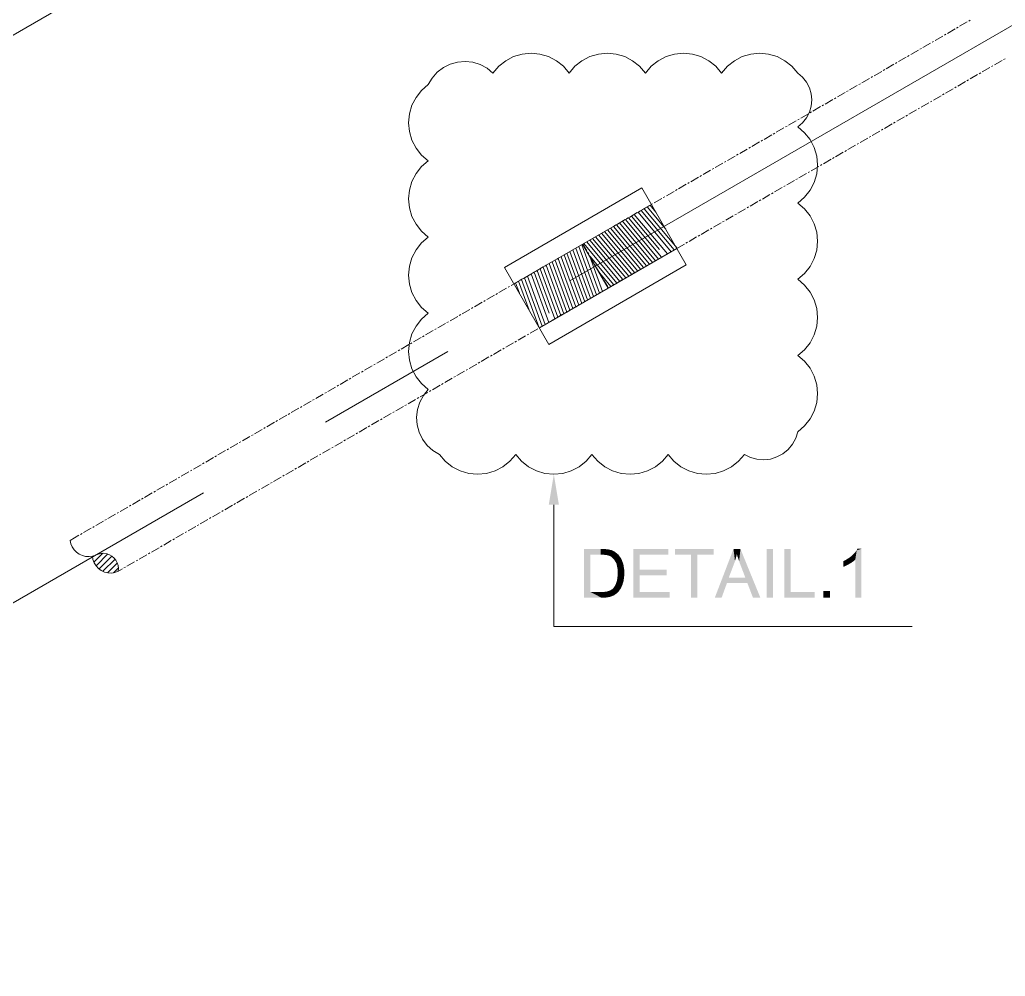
# Model space of a CAD drawing. Header units: millimetres. Extents: x 2 to 579, y 1 to 405.
# Drawn here: x 213.88 to 231.34, y 117.83 to 134.78 of the extents above; entities that cross this region are included whole.
import ezdxf

# ---------------------------------------------------------------- set-up
doc = ezdxf.new("R2010")
doc.units = ezdxf.units.MM
doc.linetypes.add('XKITLINE00', pattern=[0])
doc.layers.add('LinkedObject', color=7, linetype='Continuous', lineweight=0)

# ---------------------------------------------------------------- blocks, each defined once
blk = doc.blocks.new('*A4')
at = {"layer": 'LinkedObject'}
for color, points in [(6, [(223.431, 126.184), (223.251, 126.184), (223.341, 126.724)]), (7, [(223.875, 125.401), (223.989, 125.299), (223.875, 124.537)]), (7, [(224.17, 125.299), (223.875, 125.401), (224.172, 125.401)]), (7, [(223.989, 125.299), (223.875, 125.401), (224.17, 125.299)]), (7, [(224.172, 125.401), (224.221, 125.299), (224.17, 125.299)]), (7, [(224.223, 125.401), (224.221, 125.299), (224.172, 125.401)]), (7, [(224.223, 125.401), (224.295, 125.29), (224.221, 125.299)]), (7, [(224.299, 125.395), (224.295, 125.29), (224.223, 125.401)]), (7, [(224.326, 125.388), (224.295, 125.29), (224.299, 125.395)]), (7, [(224.326, 125.388), (224.318, 125.281), (224.295, 125.29)]), (7, [(224.318, 125.281), (224.326, 125.388), (224.35, 125.269)]), (7, [(224.426, 125.349), (224.326, 125.388), (224.363, 125.38)]), (7, [(224.452, 125.326), (224.326, 125.388), (224.426, 125.349)]), (7, [(224.404, 125.22), (224.326, 125.388), (224.452, 125.326)]), (7, [(224.35, 125.269), (224.326, 125.388), (224.404, 125.22)]), (7, [(224.862, 125.034), (224.747, 124.537), (224.747, 125.401)]), (7, [(224.862, 125.034), (224.747, 125.401), (224.862, 125.299)]), (7, [(225.372, 125.299), (224.747, 125.401), (225.372, 125.401)]), (7, [(224.862, 125.299), (224.747, 125.401), (225.372, 125.299)]), (7, [(225.485, 125.401), (225.77, 125.299), (225.485, 125.299)]), (7, [(225.884, 125.299), (225.77, 125.299), (225.485, 125.401)]), (7, [(225.884, 125.299), (225.485, 125.401), (226.17, 125.401)]), (7, [(225.884, 125.299), (226.17, 125.401), (226.17, 125.299)]), (7, [(226.524, 125.401), (226.536, 125.145), (226.192, 124.537)]), (7, [(226.536, 125.145), (226.524, 125.401), (226.55, 125.186)]), (7, [(226.55, 125.186), (226.524, 125.401), (226.574, 125.268)]), (7, [(226.574, 125.268), (226.524, 125.401), (226.582, 125.31)]), (7, [(226.647, 125.401), (226.582, 125.31), (226.524, 125.401)]), (7, [(226.582, 125.31), (226.647, 125.401), (226.592, 125.275)]), (7, [(226.592, 125.275), (226.647, 125.401), (226.623, 125.185)]), (7, [(226.623, 125.185), (226.647, 125.401), (226.643, 125.13)]), (7, [(226.643, 125.13), (226.647, 125.401), (226.734, 124.892)]), (7, [(226.734, 124.892), (226.647, 125.401), (226.769, 124.799)]), (7, [(226.769, 124.799), (226.647, 125.401), (227, 124.537)]), (7, [(227.225, 125.401), (227.11, 124.537), (227.11, 125.401)]), (7, [(227.225, 124.537), (227.11, 124.537), (227.225, 125.401)]), (7, [(227.536, 125.401), (227.422, 124.537), (227.422, 125.401)]), (7, [(227.536, 124.639), (227.422, 124.537), (227.536, 125.401)]), (7, [(228.706, 125.376), (228.682, 125.213), (228.659, 125.318)]), (7, [(228.682, 124.537), (228.706, 125.376), (228.788, 124.537)]), (7, [(228.682, 125.213), (228.706, 125.376), (228.682, 124.537)]), (7, [(228.788, 125.404), (228.706, 125.376), (228.72, 125.404)]), (7, [(228.788, 124.537), (228.706, 125.376), (228.788, 125.404)]), (7, [(223.875, 124.537), (223.989, 125.299), (223.989, 124.639)]), (7, [(224.452, 125.326), (224.426, 125.184), (224.404, 125.22)]), (7, [(224.487, 125.298), (224.426, 125.184), (224.452, 125.326)]), (7, [(224.538, 125.224), (224.426, 125.184), (224.487, 125.298)]), (7, [(224.426, 125.184), (224.538, 125.224), (224.449, 125.147)]), (7, [(224.449, 125.147), (224.538, 125.224), (224.555, 125.179)]), (7, [(225.77, 124.537), (225.884, 125.299), (225.884, 124.537)]), (7, [(225.77, 125.299), (225.884, 125.299), (225.77, 124.537)]), (7, [(228.515, 125.208), (228.551, 125.121), (228.47, 125.187)]), (7, [(228.613, 125.158), (228.515, 125.208), (228.593, 125.259)]), (7, [(228.551, 125.121), (228.515, 125.208), (228.582, 125.14)]), (7, [(228.582, 125.14), (228.515, 125.208), (228.613, 125.158)]), (7, [(228.626, 125.289), (228.682, 125.213), (228.593, 125.259)]), (7, [(228.593, 125.259), (228.682, 125.213), (228.613, 125.158)]), (7, [(228.613, 125.158), (228.682, 125.213), (228.663, 125.194)]), (7, [(228.682, 125.213), (228.626, 125.289), (228.659, 125.318)]), (7, [(224.555, 125.179), (224.471, 125.043), (224.449, 125.147)]), (7, [(224.572, 125.134), (224.471, 125.043), (224.555, 125.179)]), (7, [(224.588, 125.031), (224.471, 125.043), (224.572, 125.134)]), (7, [(224.588, 124.973), (224.471, 125.043), (224.588, 125.031)]), (7, [(224.471, 125.043), (224.588, 124.973), (224.471, 124.975)]), (7, [(224.862, 124.932), (224.747, 124.537), (224.862, 125.034)]), (7, [(225.34, 124.932), (224.862, 125.034), (225.34, 125.034)]), (7, [(224.862, 124.932), (224.862, 125.034), (225.34, 124.932)]), (7, [(226.192, 124.537), (226.536, 125.145), (226.44, 124.892)]), (7, [(228.47, 125.187), (228.551, 125.121), (228.47, 125.085)]), (7, [(228.47, 125.085), (228.551, 125.121), (228.495, 125.094)]), (7, [(224.566, 124.799), (224.448, 124.809), (224.46, 124.843)]), (7, [(224.471, 124.926), (224.588, 124.924), (224.46, 124.843)]), (7, [(224.46, 124.843), (224.588, 124.924), (224.566, 124.799)]), (7, [(224.588, 124.973), (224.471, 124.926), (224.471, 124.975)]), (7, [(224.588, 124.924), (224.471, 124.926), (224.588, 124.973)]), (7, [(224.566, 124.799), (224.588, 124.924), (224.577, 124.837)]), (7, [(224.862, 124.639), (224.747, 124.537), (224.862, 124.932)]), (7, [(226.408, 124.799), (226.192, 124.537), (226.44, 124.892)]), (7, [(226.44, 124.892), (226.769, 124.799), (226.408, 124.799)]), (7, [(226.734, 124.892), (226.769, 124.799), (226.44, 124.892)]), (7, [(224.428, 124.595), (224.332, 124.663), (224.37, 124.685)]), (7, [(224.385, 124.699), (224.449, 124.609), (224.37, 124.685)]), (7, [(224.37, 124.685), (224.449, 124.609), (224.428, 124.595)]), (7, [(224.507, 124.673), (224.385, 124.699), (224.405, 124.72)]), (7, [(224.489, 124.648), (224.385, 124.699), (224.507, 124.673)]), (7, [(224.449, 124.609), (224.385, 124.699), (224.489, 124.648)]), (7, [(224.405, 124.72), (224.566, 124.799), (224.507, 124.673)]), (7, [(224.437, 124.774), (224.566, 124.799), (224.405, 124.72)]), (7, [(224.448, 124.809), (224.566, 124.799), (224.437, 124.774)]), (7, [(224.507, 124.673), (224.566, 124.799), (224.525, 124.698)]), (7, [(224.525, 124.698), (224.566, 124.799), (224.554, 124.761)]), (7, [(226.192, 124.537), (226.408, 124.799), (226.313, 124.537)]), (7, [(226.769, 124.799), (227, 124.537), (226.869, 124.537)]), (7, [(223.989, 124.639), (224.186, 124.537), (223.875, 124.537)]), (7, [(224.173, 124.639), (224.186, 124.537), (223.989, 124.639)]), (7, [(224.173, 124.639), (224.225, 124.537), (224.186, 124.537)]), (7, [(224.216, 124.639), (224.225, 124.537), (224.173, 124.639)]), (7, [(224.325, 124.551), (224.216, 124.639), (224.283, 124.647)]), (7, [(224.295, 124.544), (224.216, 124.639), (224.325, 124.551)]), (7, [(224.225, 124.537), (224.216, 124.639), (224.295, 124.544)]), (7, [(224.307, 124.655), (224.325, 124.551), (224.283, 124.647)]), (7, [(224.332, 124.663), (224.325, 124.551), (224.307, 124.655)]), (7, [(224.325, 124.551), (224.332, 124.663), (224.355, 124.559)]), (7, [(224.407, 124.58), (224.332, 124.663), (224.428, 124.595)]), (7, [(224.355, 124.559), (224.332, 124.663), (224.407, 124.58)]), (7, [(224.747, 124.537), (224.862, 124.639), (225.392, 124.537)]), (7, [(225.392, 124.537), (224.862, 124.639), (225.392, 124.639)]), (7, [(227.422, 124.537), (227.536, 124.639), (227.961, 124.537)]), (7, [(227.961, 124.537), (227.536, 124.639), (227.961, 124.639)]), (7, [(228.235, 124.658), (228.114, 124.537), (228.114, 124.658)]), (7, [(228.235, 124.537), (228.114, 124.537), (228.235, 124.658)])]:
    blk.add_hatch(color=color, dxfattribs=at).paths.add_polyline_path(points, flags=17)
at = {"layer": 'LinkedObject', "color": 6, "linetype": 'XKITLINE00', "lineweight": 0}
for p, q in [((192.808, 122.394), (234.201, 146.318)), ((223.625, 130.15), (238.446, 138.716)), ((219.296, 127.648), (221.461, 128.899)), ((202.31, 117.831), (217.132, 126.397)), ((223.341, 126.184), (223.341, 124.027)), ((223.341, 124.027), (229.689, 124.027))]:
    blk.add_line(p, q, dxfattribs=at)
at = {"layer": 'LinkedObject', "color": 9, "linetype": 'XKITLINE00', "lineweight": 0}
for p, q in [((230.475, 134.629), (230.502, 134.644)), ((230.529, 134.66), (230.664, 134.738)), ((230.692, 134.754), (230.719, 134.769)), ((230.096, 134.41), (230.232, 134.488)), ((230.259, 134.504), (230.286, 134.519)), ((230.313, 134.535), (230.448, 134.613)), ((229.88, 134.285), (230.015, 134.363)), ((230.042, 134.379), (230.069, 134.394)), ((229.447, 134.035), (229.582, 134.113)), ((229.609, 134.128), (229.636, 134.144)), ((229.663, 134.16), (229.799, 134.238)), ((229.826, 134.253), (229.853, 134.269)), ((229.231, 133.909), (229.366, 133.988)), ((229.393, 134.003), (229.42, 134.019)), ((230.931, 133.852), (231.066, 133.931)), ((231.093, 133.946), (231.12, 133.962)), ((231.147, 133.978), (231.282, 134.056)), ((231.309, 134.071), (231.336, 134.087)), ((228.96, 133.753), (228.987, 133.769)), ((229.014, 133.784), (229.149, 133.862)), ((229.176, 133.878), (229.203, 133.894)), ((230.714, 133.727), (230.849, 133.806)), ((230.876, 133.821), (230.904, 133.837)), ((228.581, 133.534), (228.716, 133.612)), ((228.744, 133.628), (228.771, 133.644)), ((228.798, 133.659), (228.933, 133.737)), ((230.444, 133.571), (230.471, 133.587)), ((230.498, 133.602), (230.633, 133.68)), ((230.66, 133.696), (230.687, 133.712)), ((228.365, 133.409), (228.5, 133.487)), ((228.527, 133.503), (228.554, 133.518)), ((230.065, 133.352), (230.2, 133.43)), ((230.227, 133.446), (230.254, 133.462)), ((230.281, 133.477), (230.417, 133.555)), ((227.932, 133.159), (228.067, 133.237)), ((228.094, 133.253), (228.121, 133.268)), ((228.148, 133.284), (228.284, 133.362)), ((228.311, 133.378), (228.338, 133.393)), ((229.848, 133.227), (229.984, 133.305)), ((230.011, 133.321), (230.038, 133.336)), ((227.715, 133.034), (227.851, 133.112)), ((227.878, 133.128), (227.905, 133.143)), ((229.415, 132.977), (229.551, 133.055)), ((229.578, 133.071), (229.605, 133.086)), ((229.632, 133.102), (229.767, 133.18)), ((229.794, 133.196), (229.821, 133.211)), ((227.445, 132.877), (227.472, 132.893)), ((227.499, 132.909), (227.634, 132.987)), ((227.661, 133.002), (227.688, 133.018)), ((229.199, 132.852), (229.334, 132.93)), ((229.361, 132.946), (229.388, 132.961)), ((227.066, 132.658), (227.201, 132.737)), ((227.228, 132.752), (227.255, 132.768)), ((227.282, 132.784), (227.418, 132.862)), ((228.928, 132.695), (228.956, 132.711)), ((228.983, 132.727), (229.118, 132.805)), ((229.145, 132.82), (229.172, 132.836)), ((226.85, 132.533), (226.985, 132.612)), ((227.012, 132.627), (227.039, 132.643)), ((228.55, 132.476), (228.685, 132.555)), ((228.712, 132.57), (228.739, 132.586)), ((228.766, 132.602), (228.901, 132.68)), ((226.417, 132.283), (226.552, 132.361)), ((226.579, 132.377), (226.606, 132.393)), ((226.633, 132.408), (226.768, 132.486)), ((226.795, 132.502), (226.823, 132.518)), ((228.333, 132.351), (228.468, 132.429)), ((228.496, 132.445), (228.523, 132.461)), ((226.2, 132.158), (226.336, 132.236)), ((226.363, 132.252), (226.39, 132.267)), ((227.9, 132.101), (228.036, 132.179)), ((228.063, 132.195), (228.09, 132.211)), ((228.117, 132.226), (228.252, 132.304)), ((228.279, 132.32), (228.306, 132.336)), ((225.93, 132.002), (225.957, 132.017)), ((225.984, 132.033), (226.119, 132.111)), ((226.146, 132.127), (226.173, 132.142)), ((227.684, 131.976), (227.819, 132.054)), ((227.846, 132.07), (227.873, 132.085)), ((225.551, 131.783), (225.686, 131.861)), ((225.713, 131.877), (225.74, 131.892)), ((225.767, 131.908), (225.903, 131.986)), ((227.413, 131.82), (227.44, 131.835)), ((227.467, 131.851), (227.603, 131.929)), ((227.63, 131.945), (227.657, 131.96)), ((225.334, 131.658), (225.47, 131.736)), ((225.497, 131.751), (225.524, 131.767)), ((227.035, 131.601), (227.17, 131.679)), ((227.197, 131.695), (227.224, 131.71)), ((227.251, 131.726), (227.386, 131.804)), ((224.902, 131.407), (225.037, 131.486)), ((225.064, 131.501), (225.091, 131.517)), ((225.118, 131.533), (225.253, 131.611)), ((225.28, 131.626), (225.307, 131.642)), ((226.818, 131.476), (226.953, 131.554)), ((226.98, 131.569), (227.007, 131.585)), ((224.685, 131.282), (224.82, 131.361)), ((224.847, 131.376), (224.874, 131.392)), ((226.385, 131.225), (226.52, 131.304)), ((226.548, 131.319), (226.575, 131.335)), ((226.602, 131.351), (226.737, 131.429)), ((226.764, 131.444), (226.791, 131.46)), ((224.415, 131.126), (224.442, 131.142)), ((224.469, 131.157), (224.604, 131.235)), ((224.631, 131.251), (224.658, 131.267)), ((226.169, 131.1), (226.304, 131.178)), ((226.331, 131.194), (226.358, 131.21)), ((224.095, 130.941), (224.171, 130.985)), ((224.198, 131.001), (224.225, 131.016)), ((224.252, 131.032), (224.387, 131.11)), ((225.898, 130.944), (225.925, 130.96)), ((225.952, 130.975), (226.088, 131.053)), ((226.115, 131.069), (226.142, 131.085)), ((223.927, 130.68), (223.856, 130.803)), ((225.519, 130.725), (225.655, 130.803)), ((225.682, 130.819), (225.709, 130.834)), ((225.736, 130.85), (225.871, 130.928)), ((223.451, 130.569), (223.608, 130.66)), ((223.959, 130.626), (223.943, 130.653)), ((225.303, 130.6), (225.438, 130.678)), ((225.465, 130.694), (225.492, 130.709)), ((223.234, 130.444), (223.369, 130.522)), ((223.396, 130.538), (223.423, 130.553)), ((224.052, 130.464), (223.974, 130.599)), ((224.084, 130.41), (224.068, 130.437)), ((225.032, 130.444), (225.059, 130.459)), ((225.086, 130.475), (225.222, 130.553)), ((225.249, 130.569), (225.276, 130.584)), ((222.801, 130.194), (222.936, 130.272)), ((222.964, 130.287), (222.991, 130.303)), ((223.018, 130.319), (223.153, 130.397)), ((223.18, 130.412), (223.207, 130.428)), ((224.177, 130.247), (224.099, 130.383)), ((224.654, 130.225), (224.789, 130.303)), ((224.816, 130.318), (224.843, 130.334)), ((224.87, 130.35), (225.005, 130.428)), ((222.585, 130.068), (222.72, 130.147)), ((222.747, 130.162), (222.774, 130.178)), ((224.209, 130.193), (224.193, 130.22)), ((224.295, 130.043), (224.224, 130.166)), ((224.383, 130.068), (224.41, 130.084)), ((224.437, 130.1), (224.572, 130.178)), ((224.599, 130.193), (224.627, 130.209)), ((222.314, 129.912), (222.341, 129.928)), ((222.368, 129.943), (222.504, 130.022)), ((222.531, 130.037), (222.558, 130.053)), ((224.004, 129.849), (224.14, 129.928)), ((224.167, 129.943), (224.194, 129.959)), ((224.221, 129.974), (224.356, 130.053)), ((221.935, 129.693), (222.071, 129.771)), ((222.098, 129.787), (222.125, 129.803)), ((222.152, 129.818), (222.287, 129.896)), ((223.788, 129.724), (223.923, 129.802)), ((223.95, 129.818), (223.977, 129.834)), ((221.719, 129.568), (221.854, 129.646)), ((221.881, 129.662), (221.908, 129.677)), ((223.517, 129.568), (223.544, 129.583)), ((223.571, 129.599), (223.707, 129.677)), ((223.734, 129.693), (223.761, 129.709)), ((221.286, 129.318), (221.421, 129.396)), ((221.448, 129.412), (221.475, 129.427)), ((221.503, 129.443), (221.638, 129.521)), ((221.665, 129.537), (221.692, 129.552)), ((223.138, 129.349), (223.274, 129.427)), ((223.301, 129.443), (223.328, 129.458)), ((223.355, 129.474), (223.49, 129.552)), ((221.07, 129.193), (221.205, 129.271)), ((221.232, 129.287), (221.259, 129.302)), ((222.868, 129.193), (222.895, 129.208)), ((222.922, 129.224), (223.057, 129.302)), ((223.084, 129.318), (223.111, 129.333)), ((220.799, 129.036), (220.826, 129.052)), ((220.853, 129.068), (220.988, 129.146)), ((221.016, 129.161), (221.043, 129.177)), ((222.489, 128.974), (222.624, 129.052)), ((222.651, 129.067), (222.678, 129.083)), ((222.706, 129.099), (222.841, 129.177)), ((220.42, 128.817), (220.556, 128.896)), ((220.583, 128.911), (220.61, 128.927)), ((220.637, 128.943), (220.772, 129.021)), ((222.273, 128.849), (222.408, 128.927)), ((222.435, 128.942), (222.462, 128.958)), ((220.204, 128.692), (220.339, 128.771)), ((220.366, 128.786), (220.393, 128.802)), ((222.002, 128.692), (222.029, 128.708)), ((222.056, 128.723), (222.191, 128.802)), ((222.219, 128.817), (222.246, 128.833)), ((219.771, 128.442), (219.906, 128.52)), ((219.933, 128.536), (219.96, 128.552)), ((219.987, 128.567), (220.123, 128.645)), ((220.15, 128.661), (220.177, 128.677)), ((221.623, 128.473), (221.759, 128.551)), ((221.786, 128.567), (221.813, 128.583)), ((221.84, 128.598), (221.975, 128.677)), ((219.554, 128.317), (219.69, 128.395)), ((219.717, 128.411), (219.744, 128.426)), ((221.407, 128.348), (221.542, 128.426)), ((221.569, 128.442), (221.596, 128.458)), ((219.284, 128.161), (219.311, 128.176)), ((219.338, 128.192), (219.473, 128.27)), ((219.5, 128.286), (219.527, 128.301)), ((220.974, 128.098), (221.109, 128.176)), ((221.136, 128.192), (221.163, 128.207)), ((221.19, 128.223), (221.326, 128.301)), ((221.353, 128.317), (221.38, 128.332)), ((218.905, 127.942), (219.04, 128.02)), ((219.067, 128.036), (219.095, 128.051)), ((219.122, 128.067), (219.257, 128.145)), ((220.758, 127.973), (220.893, 128.051)), ((220.92, 128.067), (220.947, 128.082)), ((218.689, 127.817), (218.824, 127.895)), ((218.851, 127.91), (218.878, 127.926)), ((220.487, 127.816), (220.514, 127.832)), ((220.541, 127.848), (220.676, 127.926)), ((220.703, 127.942), (220.73, 127.957)), ((218.256, 127.566), (218.391, 127.645)), ((218.418, 127.66), (218.445, 127.676)), ((218.472, 127.692), (218.608, 127.77)), ((218.635, 127.785), (218.662, 127.801)), ((220.108, 127.598), (220.243, 127.676)), ((220.27, 127.691), (220.298, 127.707)), ((220.325, 127.723), (220.46, 127.801)), ((218.039, 127.441), (218.175, 127.52)), ((218.202, 127.535), (218.229, 127.551)), ((219.892, 127.472), (220.027, 127.551)), ((220.054, 127.566), (220.081, 127.582)), ((217.769, 127.285), (217.796, 127.301)), ((217.823, 127.316), (217.958, 127.394)), ((217.985, 127.41), (218.012, 127.426)), ((219.459, 127.222), (219.594, 127.3)), ((219.621, 127.316), (219.648, 127.332)), ((219.675, 127.347), (219.811, 127.426)), ((219.838, 127.441), (219.865, 127.457)), ((217.39, 127.066), (217.525, 127.144)), ((217.552, 127.16), (217.579, 127.175)), ((217.606, 127.191), (217.742, 127.269)), ((219.242, 127.097), (219.378, 127.175)), ((219.405, 127.191), (219.432, 127.207)), ((217.174, 126.941), (217.309, 127.019)), ((217.336, 127.035), (217.363, 127.05)), ((218.972, 126.941), (218.999, 126.956)), ((219.026, 126.972), (219.161, 127.05)), ((219.188, 127.066), (219.215, 127.081)), ((216.741, 126.691), (216.876, 126.769)), ((216.903, 126.785), (216.93, 126.8)), ((216.957, 126.816), (217.092, 126.894)), ((217.119, 126.91), (217.146, 126.925)), ((218.593, 126.722), (218.728, 126.8)), ((218.755, 126.816), (218.782, 126.831)), ((218.809, 126.847), (218.945, 126.925)), ((216.524, 126.566), (216.659, 126.644)), ((216.687, 126.659), (216.714, 126.675)), ((218.377, 126.597), (218.512, 126.675)), ((218.539, 126.691), (218.566, 126.706)), ((216.254, 126.409), (216.281, 126.425)), ((216.308, 126.441), (216.443, 126.519)), ((216.47, 126.534), (216.497, 126.55)), ((217.944, 126.347), (218.079, 126.425)), ((218.106, 126.44), (218.133, 126.456)), ((218.16, 126.472), (218.295, 126.55)), ((218.322, 126.565), (218.35, 126.581)), ((215.875, 126.19), (216.01, 126.269)), ((216.037, 126.284), (216.064, 126.3)), ((216.091, 126.315), (216.227, 126.394)), ((217.727, 126.221), (217.863, 126.3)), ((217.89, 126.315), (217.917, 126.331)), ((215.658, 126.065), (215.794, 126.143)), ((215.821, 126.159), (215.848, 126.175)), ((217.457, 126.065), (217.484, 126.081)), ((217.511, 126.096), (217.646, 126.175)), ((217.673, 126.19), (217.7, 126.206)), ((215.225, 125.815), (215.361, 125.893)), ((215.388, 125.909), (215.415, 125.924)), ((215.442, 125.94), (215.577, 126.018)), ((215.604, 126.034), (215.631, 126.05)), ((217.078, 125.846), (217.213, 125.924)), ((217.24, 125.94), (217.267, 125.956)), ((217.294, 125.971), (217.43, 126.049)), ((215.009, 125.69), (215.144, 125.768)), ((215.171, 125.784), (215.198, 125.799)), ((216.861, 125.721), (216.997, 125.799)), ((217.024, 125.815), (217.051, 125.83)), ((214.77, 125.552), (214.928, 125.643)), ((214.955, 125.659), (214.982, 125.674)), ((216.429, 125.471), (216.564, 125.549)), ((216.591, 125.565), (216.618, 125.58)), ((216.645, 125.596), (216.78, 125.674)), ((216.807, 125.69), (216.834, 125.705)), ((216.212, 125.346), (216.347, 125.424)), ((216.374, 125.44), (216.401, 125.455)), ((215.942, 125.189), (215.969, 125.205)), ((215.996, 125.221), (216.131, 125.299)), ((216.158, 125.314), (216.185, 125.33)), ((215.619, 125.003), (215.698, 125.049)), ((215.725, 125.064), (215.752, 125.08)), ((215.779, 125.096), (215.914, 125.174))]:
    blk.add_line(p, q, dxfattribs=at)
at = {"layer": 'LinkedObject', "color": 2, "linetype": 'XKITLINE00', "lineweight": 0}
for p, q in [((222.629, 134.123), (222.489, 134.05)), ((222.78, 134.168), (222.629, 134.123)), ((222.938, 134.183), (222.78, 134.168)), ((223.095, 134.168), (222.938, 134.183)), ((223.246, 134.123), (223.095, 134.168)), ((223.386, 134.05), (223.246, 134.123)), ((223.979, 134.123), (223.839, 134.05)), ((224.13, 134.168), (223.979, 134.123)), ((224.288, 134.183), (224.13, 134.168)), ((224.445, 134.168), (224.288, 134.183)), ((224.596, 134.123), (224.445, 134.168)), ((224.736, 134.05), (224.596, 134.123)), ((225.329, 134.123), (225.189, 134.05)), ((225.48, 134.168), (225.329, 134.123)), ((225.638, 134.183), (225.48, 134.168)), ((225.795, 134.168), (225.638, 134.183)), ((225.946, 134.123), (225.795, 134.168)), ((226.086, 134.05), (225.946, 134.123)), ((226.679, 134.123), (226.539, 134.05)), ((226.83, 134.168), (226.679, 134.123)), ((226.988, 134.183), (226.83, 134.168)), ((227.145, 134.168), (226.988, 134.183)), ((227.296, 134.123), (227.145, 134.168)), ((227.436, 134.05), (227.296, 134.123)), ((221.384, 133.93), (221.276, 133.847)), ((221.506, 133.991), (221.384, 133.93)), ((221.637, 134.027), (221.506, 133.991)), ((221.772, 134.038), (221.637, 134.027)), ((221.908, 134.023), (221.772, 134.038)), ((222.038, 133.982), (221.908, 134.023)), ((222.157, 133.918), (222.038, 133.982)), ((222.365, 133.952), (222.263, 133.831)), ((222.489, 134.05), (222.365, 133.952)), ((223.51, 133.952), (223.386, 134.05)), ((223.613, 133.831), (223.51, 133.952)), ((223.715, 133.952), (223.613, 133.831)), ((223.839, 134.05), (223.715, 133.952)), ((224.86, 133.952), (224.736, 134.05)), ((224.963, 133.831), (224.86, 133.952)), ((225.065, 133.952), (224.963, 133.831)), ((225.189, 134.05), (225.065, 133.952)), ((226.21, 133.952), (226.086, 134.05)), ((226.313, 133.831), (226.21, 133.952)), ((226.415, 133.952), (226.313, 133.831)), ((226.539, 134.05), (226.415, 133.952)), ((227.56, 133.952), (227.436, 134.05)), ((227.663, 133.831), (227.56, 133.952)), ((221.276, 133.847), (221.186, 133.744)), ((222.263, 133.831), (222.157, 133.918)), ((222.263, 133.831), (222.263, 133.831)), ((223.613, 133.831), (223.613, 133.831)), ((224.963, 133.831), (224.963, 133.831)), ((226.313, 133.831), (226.313, 133.831)), ((227.747, 133.759), (227.663, 133.831)), ((227.817, 133.672), (227.747, 133.759)), ((221.117, 133.627), (220.997, 133.524)), ((221.186, 133.744), (221.117, 133.627)), ((221.117, 133.627), (221.117, 133.627)), ((227.868, 133.573), (227.817, 133.672)), ((227.9, 133.466), (227.868, 133.573)), ((220.899, 133.401), (220.826, 133.261)), ((220.997, 133.524), (220.899, 133.401)), ((227.911, 133.355), (227.9, 133.466)), ((220.826, 133.261), (220.781, 133.109)), ((227.868, 133.137), (227.9, 133.244)), ((227.9, 133.244), (227.911, 133.355)), ((220.781, 133.109), (220.766, 132.952)), ((227.817, 133.038), (227.868, 133.137)), ((220.766, 132.952), (220.781, 132.795)), ((227.663, 132.879), (227.747, 132.951)), ((227.783, 132.776), (227.663, 132.879)), ((227.663, 132.879), (227.663, 132.879)), ((227.747, 132.951), (227.817, 133.038)), ((220.781, 132.795), (220.826, 132.643)), ((227.881, 132.653), (227.783, 132.776)), ((220.826, 132.643), (220.899, 132.503)), ((227.954, 132.512), (227.881, 132.653)), ((220.899, 132.503), (220.997, 132.38)), ((220.997, 132.38), (221.117, 132.277)), ((227.999, 132.361), (227.954, 132.512)), ((228.014, 132.204), (227.999, 132.361)), ((221.117, 132.277), (220.997, 132.174)), ((221.117, 132.277), (221.117, 132.277)), ((227.999, 132.047), (228.014, 132.204)), ((220.899, 132.051), (220.826, 131.911)), ((220.997, 132.174), (220.899, 132.051)), ((227.954, 131.895), (227.999, 132.047)), ((220.826, 131.911), (220.781, 131.759)), ((227.881, 131.755), (227.954, 131.895)), ((220.781, 131.759), (220.766, 131.602)), ((227.783, 131.631), (227.881, 131.755)), ((220.766, 131.602), (220.781, 131.445)), ((227.663, 131.529), (227.783, 131.631)), ((227.783, 131.426), (227.663, 131.529)), ((227.663, 131.529), (227.663, 131.529)), ((220.781, 131.445), (220.826, 131.293)), ((227.881, 131.303), (227.783, 131.426)), ((227.954, 131.162), (227.881, 131.303)), ((220.826, 131.293), (220.899, 131.153)), ((220.899, 131.153), (220.997, 131.03)), ((227.999, 131.011), (227.954, 131.162)), ((220.997, 131.03), (221.117, 130.927)), ((228.014, 130.854), (227.999, 131.011)), ((220.997, 130.824), (220.899, 130.701)), ((221.117, 130.927), (220.997, 130.824)), ((221.117, 130.927), (221.117, 130.927)), ((227.999, 130.697), (228.014, 130.854)), ((220.899, 130.701), (220.826, 130.561)), ((227.954, 130.545), (227.999, 130.697)), ((220.826, 130.561), (220.781, 130.409)), ((227.881, 130.405), (227.954, 130.545)), ((220.781, 130.409), (220.766, 130.252)), ((227.663, 130.179), (227.783, 130.281)), ((227.783, 130.281), (227.881, 130.405)), ((220.766, 130.252), (220.781, 130.095)), ((220.781, 130.095), (220.826, 129.943)), ((227.783, 130.076), (227.663, 130.179)), ((227.663, 130.179), (227.663, 130.179)), ((220.826, 129.943), (220.899, 129.803)), ((227.881, 129.953), (227.783, 130.076)), ((227.954, 129.812), (227.881, 129.953)), ((220.899, 129.803), (220.997, 129.68)), ((227.999, 129.661), (227.954, 129.812)), ((220.997, 129.68), (221.117, 129.577)), ((221.117, 129.577), (220.997, 129.474)), ((221.117, 129.577), (221.117, 129.577)), ((228.014, 129.504), (227.999, 129.661)), ((220.997, 129.474), (220.899, 129.351)), ((227.999, 129.347), (228.014, 129.504)), ((220.826, 129.211), (220.781, 129.059)), ((220.899, 129.351), (220.826, 129.211)), ((227.954, 129.195), (227.999, 129.347)), ((220.781, 129.059), (220.766, 128.902)), ((227.783, 128.931), (227.881, 129.055)), ((227.881, 129.055), (227.954, 129.195)), ((220.766, 128.902), (220.781, 128.745)), ((227.663, 128.829), (227.783, 128.931)), ((220.781, 128.745), (220.826, 128.593)), ((227.783, 128.726), (227.663, 128.829)), ((227.663, 128.829), (227.663, 128.829)), ((227.881, 128.603), (227.783, 128.726)), ((220.826, 128.593), (220.899, 128.453)), ((227.954, 128.462), (227.881, 128.603)), ((220.899, 128.453), (220.997, 128.33)), ((227.999, 128.311), (227.954, 128.462)), ((220.997, 128.33), (221.117, 128.227)), ((221.117, 128.227), (221.03, 128.122)), ((221.117, 128.227), (221.117, 128.227)), ((228.014, 128.154), (227.999, 128.311)), ((220.964, 128.002), (220.923, 127.872)), ((221.03, 128.122), (220.964, 128.002)), ((227.954, 127.845), (227.999, 127.997)), ((227.999, 127.997), (228.014, 128.154)), ((220.923, 127.872), (220.907, 127.736)), ((227.881, 127.705), (227.954, 127.845)), ((220.907, 127.736), (220.917, 127.6)), ((227.783, 127.581), (227.881, 127.705)), ((220.917, 127.6), (220.953, 127.468)), ((220.953, 127.468), (221.013, 127.345)), ((227.627, 127.364), (227.663, 127.479)), ((227.663, 127.479), (227.783, 127.581)), ((227.663, 127.479), (227.663, 127.479)), ((221.013, 127.345), (221.096, 127.236)), ((227.569, 127.258), (227.627, 127.364)), ((221.096, 127.236), (221.198, 127.145)), ((221.198, 127.145), (221.316, 127.076)), ((227.4, 127.088), (227.493, 127.165)), ((227.493, 127.165), (227.569, 127.258)), ((221.316, 127.076), (221.316, 127.076)), ((221.316, 127.076), (221.418, 126.955)), ((221.418, 126.955), (221.542, 126.857)), ((222.44, 126.857), (222.563, 126.955)), ((222.563, 126.955), (222.666, 127.076)), ((222.666, 127.076), (222.666, 127.076)), ((222.666, 127.076), (222.768, 126.955)), ((222.768, 126.955), (222.892, 126.857)), ((223.79, 126.857), (223.913, 126.955)), ((223.913, 126.955), (224.016, 127.076)), ((224.016, 127.076), (224.016, 127.076)), ((224.016, 127.076), (224.118, 126.955)), ((224.118, 126.955), (224.242, 126.857)), ((225.14, 126.857), (225.263, 126.955)), ((225.263, 126.955), (225.366, 127.076)), ((225.366, 127.076), (225.366, 127.076)), ((225.366, 127.076), (225.468, 126.955)), ((225.468, 126.955), (225.592, 126.857)), ((226.49, 126.857), (226.613, 126.955)), ((226.613, 126.955), (226.716, 127.076)), ((226.716, 127.076), (226.716, 127.076)), ((226.716, 127.076), (226.824, 127.022)), ((226.824, 127.022), (226.94, 126.99)), ((226.94, 126.99), (227.06, 126.981)), ((227.06, 126.981), (227.179, 126.994)), ((227.179, 126.994), (227.294, 127.031)), ((227.294, 127.031), (227.4, 127.088)), ((221.542, 126.857), (221.682, 126.784)), ((221.682, 126.784), (221.834, 126.739)), ((222.148, 126.739), (222.299, 126.784)), ((222.299, 126.784), (222.44, 126.857)), ((222.892, 126.857), (223.032, 126.784)), ((223.032, 126.784), (223.184, 126.739)), ((223.498, 126.739), (223.649, 126.784)), ((223.649, 126.784), (223.79, 126.857)), ((224.242, 126.857), (224.382, 126.784)), ((224.382, 126.784), (224.534, 126.739)), ((224.848, 126.739), (224.999, 126.784)), ((224.999, 126.784), (225.14, 126.857)), ((225.592, 126.857), (225.732, 126.784)), ((225.732, 126.784), (225.884, 126.739)), ((226.198, 126.739), (226.349, 126.784)), ((226.349, 126.784), (226.49, 126.857)), ((221.834, 126.739), (221.991, 126.724)), ((221.991, 126.724), (222.148, 126.739)), ((223.184, 126.739), (223.341, 126.724)), ((223.341, 126.724), (223.498, 126.739)), ((224.534, 126.739), (224.691, 126.724)), ((224.691, 126.724), (224.848, 126.739)), ((225.884, 126.739), (226.041, 126.724)), ((226.041, 126.724), (226.198, 126.739))]:
    blk.add_line(p, q, dxfattribs=at)
at = {"layer": 'LinkedObject', "color": 4, "linetype": 'XKITLINE00', "lineweight": 0}
for p, q in [((222.465, 130.389), (224.9, 131.797)), ((225.688, 130.433), (224.9, 131.797)), ((225.069, 131.504), (222.634, 130.097)), ((223.851, 130.801), (224.302, 130.021)), ((225.52, 130.725), (223.084, 129.318)), ((223.253, 129.025), (225.688, 130.433)), ((223.253, 129.025), (222.465, 130.389))]:
    blk.add_line(p, q, dxfattribs=at)
at = {"layer": 'LinkedObject', "color": 1, "linetype": 'XKITLINE00', "lineweight": 0}
for p, q in [((225.045, 131.49), (225.15, 131.365)), ((224.766, 131.329), (225.354, 130.63)), ((224.834, 131.368), (225.421, 130.668)), ((224.886, 131.399), (225.474, 130.699)), ((224.939, 131.429), (225.527, 130.729)), ((224.992, 131.46), (225.323, 131.066)), ((224.45, 131.146), (225.038, 130.447)), ((224.503, 131.177), (225.091, 130.477)), ((224.556, 131.207), (225.143, 130.508)), ((224.608, 131.238), (225.196, 130.538)), ((224.661, 131.268), (225.249, 130.569)), ((224.661, 131.268), (225.249, 130.569)), ((224.714, 131.299), (225.213, 130.705)), ((224.134, 130.964), (224.722, 130.264)), ((224.186, 130.994), (224.774, 130.294)), ((224.239, 131.025), (224.827, 130.325)), ((224.292, 131.055), (224.88, 130.355)), ((224.345, 131.086), (224.932, 130.386)), ((224.397, 131.116), (224.985, 130.416)), ((223.837, 130.792), (224.15, 129.934)), ((223.87, 130.811), (224.458, 130.112)), ((223.923, 130.842), (224.511, 130.142)), ((223.976, 130.872), (224.563, 130.172)), ((224.028, 130.903), (224.616, 130.203)), ((224.081, 130.933), (224.669, 130.233)), ((223.521, 130.61), (223.834, 129.751)), ((223.574, 130.64), (223.887, 129.781)), ((223.627, 130.671), (223.94, 129.812)), ((223.679, 130.701), (223.992, 129.842)), ((223.732, 130.731), (224.045, 129.873)), ((223.785, 130.762), (224.098, 129.903)), ((223.258, 130.457), (223.57, 129.599)), ((223.31, 130.488), (223.623, 129.629)), ((223.363, 130.518), (223.676, 129.66)), ((223.416, 130.549), (223.729, 129.69)), ((223.468, 130.579), (223.781, 129.72)), ((223.978, 130.581), (224.203, 129.964)), ((223.983, 130.584), (224.405, 130.081)), ((222.941, 130.274), (223.254, 129.416)), ((222.994, 130.305), (223.26, 129.576)), ((223.047, 130.335), (223.36, 129.477)), ((223.047, 130.335), (223.36, 129.477)), ((223.099, 130.366), (223.412, 129.507)), ((223.152, 130.396), (223.465, 129.538)), ((223.205, 130.427), (223.518, 129.568)), ((224.156, 130.285), (224.352, 130.051)), ((222.663, 130.114), (222.73, 129.931)), ((222.716, 130.144), (222.902, 129.632)), ((222.768, 130.175), (223.081, 129.316)), ((222.821, 130.205), (223.134, 129.346)), ((222.874, 130.236), (223.187, 129.377)), ((215.35, 125.329), (215.19, 125.169)), ((215.442, 125.313), (215.231, 125.102)), ((215.513, 125.275), (215.285, 125.048)), ((215.568, 125.222), (215.352, 125.006)), ((215.606, 125.152), (215.435, 124.98)), ((215.623, 125.06), (215.542, 124.98))]:
    blk.add_line(p, q, dxfattribs=at)
at = {"layer": 'LinkedObject', "color": 3, "linetype": 'XKITLINE00', "lineweight": 0}
for p, q in [((214.77, 125.552), (214.784, 125.493)), ((214.784, 125.493), (214.808, 125.438)), ((214.808, 125.438), (214.842, 125.388)), ((214.842, 125.388), (214.884, 125.345)), ((214.884, 125.345), (214.933, 125.31)), ((214.933, 125.31), (214.988, 125.285)), ((214.988, 125.285), (215.046, 125.27)), ((215.046, 125.27), (215.106, 125.266)), ((215.106, 125.266), (215.166, 125.273)), ((215.165, 125.273), (215.176, 125.212)), ((215.166, 125.273), (215.224, 125.29)), ((215.176, 125.212), (215.198, 125.154)), ((215.27, 125.311), (215.224, 125.29)), ((215.32, 125.322), (215.27, 125.311)), ((215.371, 125.324), (215.32, 125.322)), ((215.421, 125.317), (215.371, 125.324)), ((215.469, 125.3), (215.421, 125.317)), ((215.513, 125.274), (215.469, 125.3)), ((215.552, 125.24), (215.513, 125.274)), ((215.583, 125.2), (215.552, 125.24)), ((215.607, 125.155), (215.583, 125.2)), ((215.198, 125.154), (215.231, 125.101)), ((215.231, 125.101), (215.274, 125.056)), ((215.274, 125.056), (215.324, 125.019)), ((215.324, 125.019), (215.38, 124.993)), ((215.621, 125.106), (215.607, 125.155)), ((215.627, 125.056), (215.621, 125.106)), ((215.622, 125.005), (215.627, 125.056)), ((215.38, 124.993), (215.44, 124.978)), ((215.44, 124.978), (215.502, 124.975)), ((215.502, 124.975), (215.564, 124.984)), ((215.564, 124.984), (215.622, 125.005))]:
    blk.add_line(p, q, dxfattribs=at)

msp = doc.modelspace()

# ---------------------------------------------------------------- block references
at = {"lineweight": 0}
msp.add_blockref('*A4', (0, 0), dxfattribs=at)

doc.saveas('drawing.dxf')
